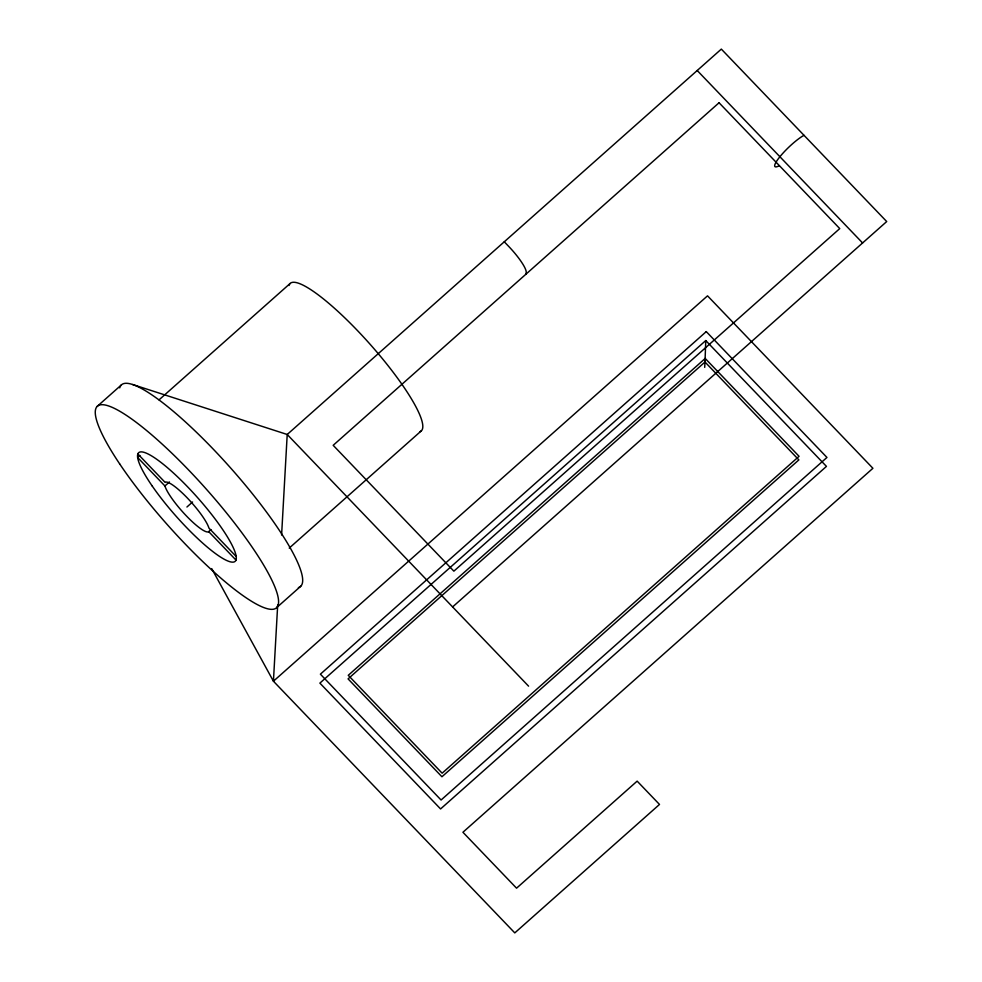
<?xml version="1.0" encoding="UTF-8"?>
<svg xmlns="http://www.w3.org/2000/svg" width="982" height="982" viewBox="0 0 982 982"><rect width="100%" height="100%" fill="white"/><g stroke="black" fill="none" stroke-linecap="round" stroke-linejoin="round"><path stroke-width="1.47" d="M705.002 362.014L348.07 678.881L441.937 776.762L798.869 459.895L705.002 362.014L705.763 340.558L319.887 683.116L440.574 808.947L826.451 466.389L705.763 340.558M277.685 605.059L273.426 681.213L514.789 932.9L659.499 804.442L637.146 781.132L516.557 888.182L462.927 832.257L872.912 468.291L707.531 295.84L273.426 681.213L211.707 568.603M281.601 535.006L287.21 434.486L721.328 49.1L886.709 221.551L452.604 606.925M526.119 274.039L526.217 272.247A26.305 5.143 48.4 0 0 508.737 246.445L504.269 241.793M704.708 367.378L705.199 358.442L799.066 456.311L442.133 773.19L348.266 675.309L705.199 358.442M97.193 406.401L121.314 384.981M159.059 399.846L290.083 283.528M139.91 455.525L137.652 457.538L164.927 485.967A32.885 6.432 48.4 0 0 186.42 515.955A32.885 6.432 48.4 0 0 208.712 531.63L235.987 560.071M164.927 485.967L169.444 481.953M186.924 507.019L192.57 501.998M208.712 531.63L210.983 529.629M289.224 548.103L421.401 430.767M276.654 607.637L300.762 586.229M132.644 384.514L287.21 434.486L528.586 686.16M697.208 70.508L862.589 242.959M137.848 453.954L165.123 482.395A32.885 6.432 48.4 0 1 187.415 498.07A32.885 6.432 48.4 0 1 208.921 528.058L236.183 556.499M779.401 165.676A23.249 4.407 -43.8 0 1 779.904 156.739A23.249 4.407 -43.8 0 1 804.025 135.32M119.73 387.878A134.829 26.367 48.4 0 1 229.039 466.192A134.829 26.367 48.4 0 1 298.381 587.604M288.966 285.504A98.654 19.284 48.4 0 1 369.122 343.172A98.654 19.284 48.4 0 1 419.645 431.785M719.057 102.754L333.18 445.312L453.868 571.156L839.745 228.597L719.057 102.754M706.267 331.609L320.39 674.168L441.078 800.011L826.954 457.452L706.267 331.609M152.149 485.93A72.643 14.202 48.4 0 0 234.673 561.679A72.643 14.202 48.4 0 0 173.924 473.434A72.643 14.202 48.4 0 0 152.149 485.93M119.608 463.799A134.829 26.367 48.4 0 0 274.444 608.963A134.829 26.367 48.4 0 0 166.695 448.295A134.829 26.367 48.4 0 0 119.608 463.799"/></g></svg>
